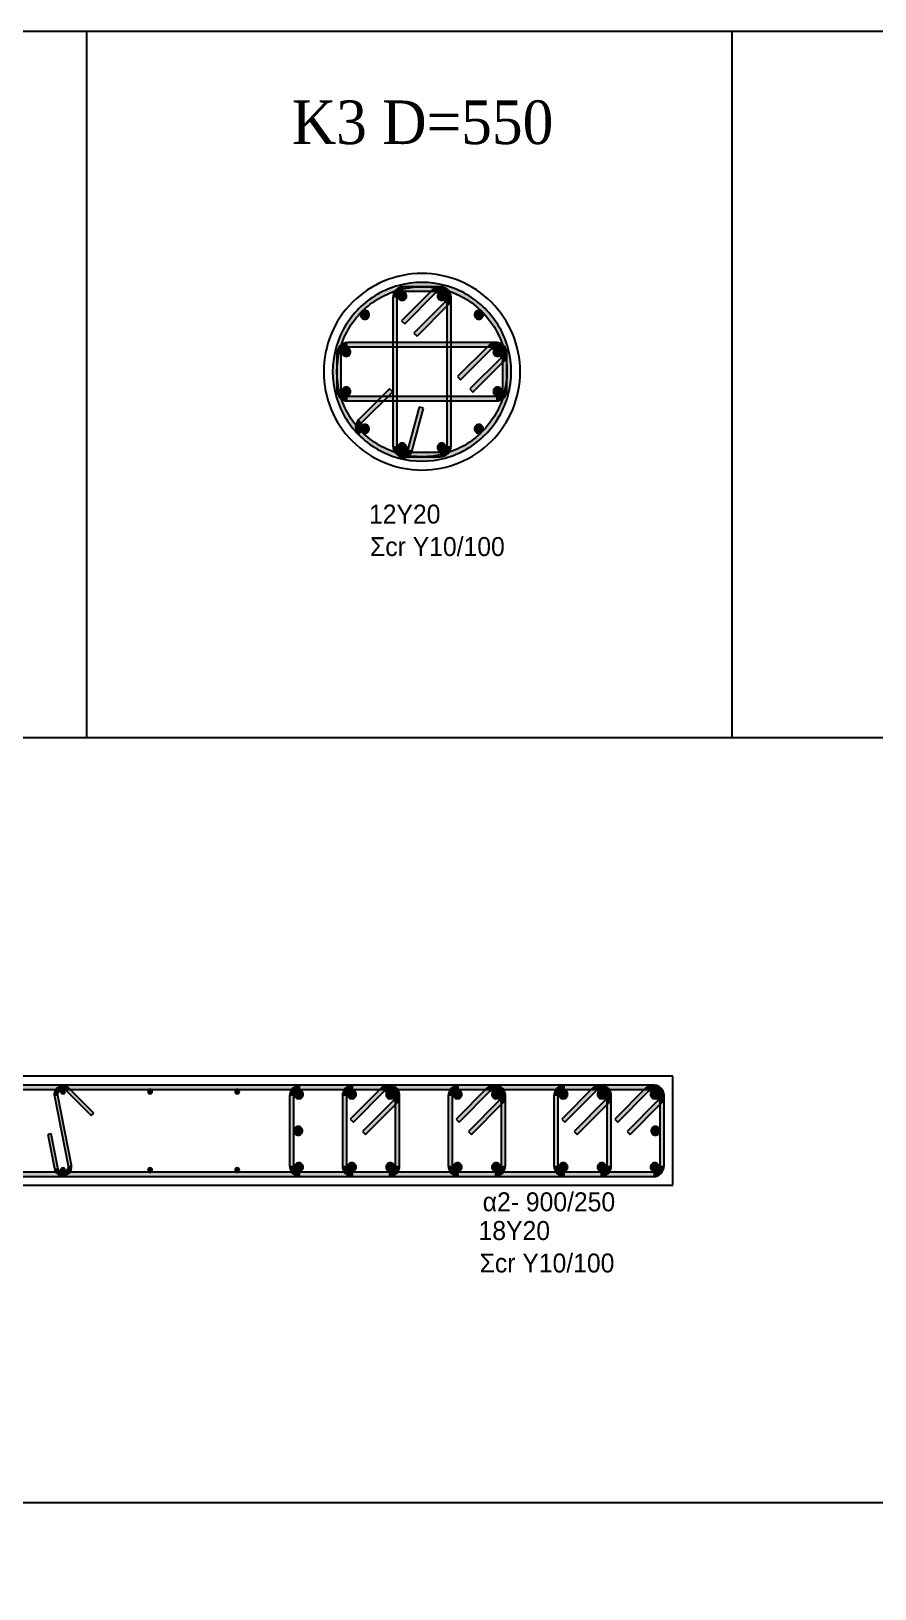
# Model space of a CAD drawing. Header units: millimetres. Extents: x -2171 to 1563, y -1758 to -1505.
# Drawn here: x -343.25 to -333.57, y -1608.12 to -1590.25 of the extents above; entities that cross this region are included whole.
import ezdxf

# ---------------------------------------------------------------- set-up
doc = ezdxf.new("R2010")
doc.units = ezdxf.units.MM
for name, color, linetype in [('-S_TEXT', 3, 'Continuous'), ('Col_Det', 7, 'Continuous'), ('Col_Det_4', 7, 'Continuous'), ('Col_Det_Fill', 7, 'Continuous'), ('Geo_Col_Pro_1', 7, 'Continuous')]:
    doc.layers.add(name, color=color, linetype=linetype)
doc.styles.add('S1Arl22_b_934_161', font='arial.ttf', dxfattribs={"width": 0.933629, "height": 0.002175})
doc.styles.add('S1TmsNwRmn22_b_934_161', font='times.ttf', dxfattribs={"width": 0.933629, "height": 0.002175})

msp = doc.modelspace()

# ---------------------------------------------------------------- hatches: boundary and pattern name
at = {"layer": 'Col_Det_Fill'}
for color, points in [(252, [(-339.0172, -1593.2154), (-339.0302, -1593.1671, 0.1316525), (-339.4897, -1593.4324), (-339.4543, -1593.4678, -0.1316525)]), (252, [(-338.5125, -1593.2154), (-338.4996, -1593.1671, 0.1316525), (-339.0302, -1593.1671), (-339.0172, -1593.2154, -0.1316525)]), (252, [(-338.0755, -1593.4678), (-338.0401, -1593.4324, 0.1316525), (-338.4996, -1593.1671), (-338.5125, -1593.2154, -0.1316525)]), (252, [(-338.9741, -1593.2312), (-338.9741, -1593.1812, 0.4142136), (-339.0991, -1593.3062), (-339.0491, -1593.3062, -0.4142136)]), (252, [(-339.0491, -1593.3062), (-339.0991, -1593.3062), (-339.0991, -1595.0082), (-339.0491, -1595.0082)]), (56, [(-338.9418, -1593.2885, 0.4142136), (-338.9918, -1593.2385, 0.4142136), (-339.0418, -1593.2885, 0.4142136), (-338.9918, -1593.3385, 0.4142136)]), (252, [(-338.6087, -1593.2532), (-338.644, -1593.2178), (-338.9976, -1593.5714), (-338.9622, -1593.6067)]), (252, [(-338.5557, -1593.2312), (-338.5557, -1593.1812), (-338.9741, -1593.1812), (-338.9741, -1593.2312)]), (252, [(-338.4807, -1593.3062), (-338.4307, -1593.3062, 0.6681786), (-338.644, -1593.2178), (-338.6087, -1593.2532, -0.6681786)]), (56, [(-338.488, -1593.2885, 0.4142136), (-338.538, -1593.2385, 0.4142136), (-338.588, -1593.2885, 0.4142136), (-338.538, -1593.3385, 0.4142136)]), (252, [(-338.5026, -1593.3592), (-338.4673, -1593.3946, 0.6681786), (-338.5557, -1593.1812), (-338.5557, -1593.2312, -0.6681786)]), (252, [(-338.4807, -1595.0082), (-338.4307, -1595.0082), (-338.4307, -1593.3062), (-338.4807, -1593.3062)]), (252, [(-339.4543, -1593.4678), (-339.4897, -1593.4324, 0.1316525), (-339.755, -1593.8919), (-339.7067, -1593.9048, -0.1316525)]), (12, [(-339.369, -1593.5031, 0.4142136), (-339.419, -1593.4531, 0.4142136), (-339.469, -1593.5031, 0.4142136), (-339.419, -1593.5531, 0.4142136)]), (252, [(-338.8562, -1593.7128), (-338.8208, -1593.7481), (-338.4673, -1593.3946), (-338.5026, -1593.3592)]), (12, [(-338.0608, -1593.5031, 0.4142136), (-338.1108, -1593.4531, 0.4142136), (-338.1608, -1593.5031, 0.4142136), (-338.1108, -1593.5531, 0.4142136)]), (252, [(-337.8231, -1593.9048), (-337.7748, -1593.8919, 0.1316525), (-338.0401, -1593.4324), (-338.0755, -1593.4678, -0.1316525)]), (252, [(-339.6159, -1593.873), (-339.6159, -1593.823, 0.4142136), (-339.7409, -1593.948), (-339.6909, -1593.948, -0.4142136)]), (56, [(-339.5835, -1593.9303, 0.4142136), (-339.6335, -1593.8803, 0.4142136), (-339.6835, -1593.9303, 0.4142136), (-339.6335, -1593.9803, 0.4142136)]), (252, [(-337.9139, -1593.873), (-337.9139, -1593.823), (-339.6159, -1593.823), (-339.6159, -1593.873)]), (252, [(-337.9669, -1593.8949), (-338.0023, -1593.8596), (-338.3558, -1594.2131), (-338.3205, -1594.2485)]), (252, [(-337.8389, -1593.948), (-337.7889, -1593.948, 0.6681786), (-338.0023, -1593.8596), (-337.9669, -1593.8949, -0.6681786)]), (56, [(-337.8462, -1593.9303, 0.4142136), (-337.8962, -1593.8803, 0.4142136), (-337.9462, -1593.9303, 0.4142136), (-337.8962, -1593.9803, 0.4142136)]), (252, [(-337.8609, -1594.001), (-337.8255, -1594.0363, 0.6681786), (-337.9139, -1593.823), (-337.9139, -1593.873, -0.6681786)]), (252, [(-339.7067, -1593.9048), (-339.755, -1593.8919, 0.1316525), (-339.755, -1594.4225), (-339.7067, -1594.4095, -0.1316525)]), (252, [(-339.6909, -1593.948), (-339.7409, -1593.948), (-339.7409, -1594.3664), (-339.6909, -1594.3664)]), (252, [(-338.2144, -1594.3545), (-338.1791, -1594.3899), (-337.8255, -1594.0363), (-337.8609, -1594.001)]), (252, [(-337.8389, -1594.3664), (-337.7889, -1594.3664), (-337.7889, -1593.948), (-337.8389, -1593.948)]), (252, [(-337.8231, -1594.4095), (-337.7748, -1594.4225, 0.1316525), (-337.7748, -1593.8919), (-337.8231, -1593.9048, -0.1316525)]), (252, [(-339.7067, -1594.4095), (-339.755, -1594.4225, 0.1316525), (-339.4897, -1594.882), (-339.4543, -1594.8466, -0.1316525)]), (252, [(-339.6909, -1594.3664), (-339.7409, -1594.3664, 0.4142136), (-339.6159, -1594.4914), (-339.6159, -1594.4414, -0.4142136)]), (56, [(-339.5835, -1594.3841, 0.4142136), (-339.6335, -1594.3341, 0.4142136), (-339.6835, -1594.3841, 0.4142136), (-339.6335, -1594.4341, 0.4142136)]), (252, [(-339.1008, -1594.387), (-339.1361, -1594.3516), (-339.4897, -1594.7052), (-339.4543, -1594.7406)]), (252, [(-338.0755, -1594.8466), (-338.0401, -1594.882, 0.1316525), (-337.7748, -1594.4225), (-337.8231, -1594.4095, -0.1316525)]), (56, [(-337.8462, -1594.3841, 0.4142136), (-337.8962, -1594.3341, 0.4142136), (-337.9462, -1594.3841, 0.4142136), (-337.8962, -1594.4341, 0.4142136)]), (252, [(-337.9139, -1594.4414), (-337.9139, -1594.4914, 0.4142136), (-337.7889, -1594.3664), (-337.8389, -1594.3664, -0.4142136)]), (252, [(-339.6159, -1594.4414), (-339.6159, -1594.4914), (-337.9139, -1594.4914), (-337.9139, -1594.4414)]), (252, [(-338.9254, -1595.0459), (-338.8771, -1595.0589), (-338.7477, -1594.5759), (-338.796, -1594.563)]), (252, [(-339.4543, -1594.7406), (-339.4897, -1594.7052, 0.4142136), (-339.4897, -1594.882), (-339.4543, -1594.8466, -0.4142136)]), (12, [(-339.369, -1594.8113, 0.4142136), (-339.419, -1594.7613, 0.4142136), (-339.469, -1594.8113, 0.4142136), (-339.419, -1594.8613, 0.4142136)]), (12, [(-338.0608, -1594.8113, 0.4142136), (-338.1108, -1594.7613, 0.4142136), (-338.1608, -1594.8113, 0.4142136), (-338.1108, -1594.8613, 0.4142136)]), (252, [(-339.4543, -1594.8466), (-339.4897, -1594.882, 0.1316525), (-339.0302, -1595.1473), (-339.0172, -1595.099, -0.1316525)]), (252, [(-339.4543, -1594.8466), (-339.4897, -1594.882, 0.1316525), (-339.0302, -1595.1473), (-339.0172, -1595.099, -0.1316525)]), (252, [(-338.5125, -1595.099), (-338.4996, -1595.1473, 0.1316525), (-338.0401, -1594.882), (-338.0755, -1594.8466, -0.1316525)]), (252, [(-339.0491, -1595.0082), (-339.0991, -1595.0082, 0.4142136), (-338.9741, -1595.1332), (-338.9741, -1595.0832, -0.4142136)]), (56, [(-338.9418, -1595.0259, 0.4142136), (-338.9918, -1594.9759, 0.4142136), (-339.0418, -1595.0259, 0.4142136), (-338.9918, -1595.0759, 0.4142136)]), (252, [(-339.0172, -1595.099), (-339.0302, -1595.1473, 0.4142136), (-338.8771, -1595.0589), (-338.9254, -1595.0459, -0.4142136)]), (252, [(-339.0172, -1595.099), (-339.0302, -1595.1473, 0.1316525), (-338.4996, -1595.1473), (-338.5125, -1595.099, -0.1316525)]), (252, [(-338.9741, -1595.0832), (-338.9741, -1595.1332), (-338.5557, -1595.1332), (-338.5557, -1595.0832)]), (56, [(-338.488, -1595.0259, 0.4142136), (-338.538, -1594.9759, 0.4142136), (-338.588, -1595.0259, 0.4142136), (-338.538, -1595.0759, 0.4142136)]), (252, [(-338.5557, -1595.0832), (-338.5557, -1595.1332, 0.4142136), (-338.4307, -1595.0082), (-338.4807, -1595.0082, -0.4142136)]), (252, [(-339.0834, -1602.3904), (-339.0834, -1602.3404), (-358.688, -1602.3404), (-358.688, -1602.3904)]), (252, [(-342.9837, -1602.4697), (-342.9444, -1602.462, -0.7407348), (-342.8431, -1602.408), (-342.8148, -1602.3797, 0.7407348)]), (133, [(-342.9105, -1602.4154, 0.4142136), (-342.8855, -1602.4404, 0.4142136), (-342.8605, -1602.4154, 0.4142136), (-342.8855, -1602.3904, 0.4142136)]), (252, [(-342.8148, -1602.3797), (-342.8431, -1602.408), (-342.5603, -1602.6908), (-342.532, -1602.6625)]), (133, [(-341.9105, -1602.4154, 0.4142136), (-341.8855, -1602.4404, 0.4142136), (-341.8605, -1602.4154, 0.4142136), (-341.8855, -1602.3904, 0.4142136)]), (133, [(-340.9105, -1602.4154, 0.4142136), (-340.8855, -1602.4404, 0.4142136), (-340.8605, -1602.4154, 0.4142136), (-340.8855, -1602.3904, 0.4142136)]), (252, [(-340.16, -1602.3904), (-340.16, -1602.3404, 0.4142136), (-340.285, -1602.4654), (-340.235, -1602.4654, -0.4142136)]), (12, [(-340.1276, -1602.4477, 0.4142136), (-340.1776, -1602.3977, 0.4142136), (-340.2276, -1602.4477, 0.4142136), (-340.1776, -1602.4977, 0.4142136)]), (252, [(-336.11, -1602.3904), (-336.11, -1602.3404), (-340.16, -1602.3404), (-340.16, -1602.3904)]), (252, [(-339.5528, -1602.3904), (-339.5528, -1602.3404, 0.4142136), (-339.6778, -1602.4654), (-339.6278, -1602.4654, -0.4142136)]), (56, [(-339.5205, -1602.4477, 0.4142136), (-339.5705, -1602.3977, 0.4142136), (-339.6205, -1602.4477, 0.4142136), (-339.5705, -1602.4977, 0.4142136)]), (252, [(-339.1987, -1602.4124), (-339.2341, -1602.377), (-339.5876, -1602.7306), (-339.5523, -1602.7659)]), (252, [(-339.1457, -1602.3904), (-339.1457, -1602.3404), (-339.5528, -1602.3404), (-339.5528, -1602.3904)]), (252, [(-339.0707, -1602.4654), (-339.0207, -1602.4654, 0.6681786), (-339.2341, -1602.377), (-339.1987, -1602.4124, -0.6681786)]), (56, [(-339.078, -1602.4477, 0.4142136), (-339.128, -1602.3977, 0.4142136), (-339.178, -1602.4477, 0.4142136), (-339.128, -1602.4977, 0.4142136)]), (252, [(-339.0926, -1602.5184), (-339.0573, -1602.5538, 0.6681786), (-339.1457, -1602.3404), (-339.1457, -1602.3904, -0.6681786)]), (252, [(-338.3385, -1602.3904), (-338.3385, -1602.3404, 0.4142136), (-338.4635, -1602.4654), (-338.4135, -1602.4654, -0.4142136)]), (56, [(-338.3062, -1602.4477, 0.4142136), (-338.3562, -1602.3977, 0.4142136), (-338.4062, -1602.4477, 0.4142136), (-338.3562, -1602.4977, 0.4142136)]), (252, [(-337.9844, -1602.4124), (-338.0198, -1602.377), (-338.3733, -1602.7306), (-338.338, -1602.7659)]), (252, [(-337.9314, -1602.3904), (-337.9314, -1602.3404), (-338.3385, -1602.3404), (-338.3385, -1602.3904)]), (252, [(-337.8564, -1602.4654), (-337.8064, -1602.4654, 0.6681786), (-338.0198, -1602.377), (-337.9844, -1602.4124, -0.6681786)]), (56, [(-337.8637, -1602.4477, 0.4142136), (-337.9137, -1602.3977, 0.4142136), (-337.9637, -1602.4477, 0.4142136), (-337.9137, -1602.4977, 0.4142136)]), (252, [(-337.8784, -1602.5184), (-337.843, -1602.5538, 0.6681786), (-337.9314, -1602.3404), (-337.9314, -1602.3904, -0.6681786)]), (252, [(-337.1243, -1602.3904), (-337.1243, -1602.3404, 0.4142136), (-337.2493, -1602.4654), (-337.1993, -1602.4654, -0.4142136)]), (56, [(-337.0919, -1602.4477, 0.4142136), (-337.1419, -1602.3977, 0.4142136), (-337.1919, -1602.4477, 0.4142136), (-337.1419, -1602.4977, 0.4142136)]), (252, [(-336.7701, -1602.4124), (-336.8055, -1602.377), (-337.1591, -1602.7306), (-337.1237, -1602.7659)]), (252, [(-336.7171, -1602.3904), (-336.7171, -1602.3404), (-337.1243, -1602.3404), (-337.1243, -1602.3904)]), (252, [(-336.6421, -1602.4654), (-336.5921, -1602.4654, 0.6681786), (-336.8055, -1602.377), (-336.7701, -1602.4124, -0.6681786)]), (56, [(-336.6494, -1602.4477, 0.4142136), (-336.6994, -1602.3977, 0.4142136), (-336.7494, -1602.4477, 0.4142136), (-336.6994, -1602.4977, 0.4142136)]), (252, [(-336.6641, -1602.5184), (-336.6287, -1602.5538, 0.6681786), (-336.7171, -1602.3404), (-336.7171, -1602.3904, -0.6681786)]), (252, [(-336.163, -1602.4124), (-336.1984, -1602.377), (-336.5519, -1602.7306), (-336.5166, -1602.7659)]), (252, [(-336.035, -1602.4654), (-335.985, -1602.4654, 0.6681786), (-336.1984, -1602.377), (-336.163, -1602.4124, -0.6681786)]), (12, [(-336.0423, -1602.4477, 0.4142136), (-336.0923, -1602.3977, 0.4142136), (-336.1423, -1602.4477, 0.4142136), (-336.0923, -1602.4977, 0.4142136)]), (252, [(-336.0569, -1602.5184), (-336.0216, -1602.5538, 0.6681786), (-336.11, -1602.3404), (-336.11, -1602.3904, -0.6681786)]), (252, [(-342.8267, -1603.2688), (-342.7874, -1603.2611), (-342.9444, -1602.462), (-342.9837, -1602.4697)]), (252, [(-340.235, -1602.4654), (-340.285, -1602.4654), (-340.285, -1603.2654), (-340.235, -1603.2654)]), (252, [(-339.6278, -1602.4654), (-339.6778, -1602.4654), (-339.6778, -1603.2654), (-339.6278, -1603.2654)]), (252, [(-339.4462, -1602.872), (-339.4108, -1602.9073), (-339.0573, -1602.5538), (-339.0926, -1602.5184)]), (252, [(-339.0707, -1603.2654), (-339.0207, -1603.2654), (-339.0207, -1602.4654), (-339.0707, -1602.4654)]), (252, [(-338.4135, -1602.4654), (-338.4635, -1602.4654), (-338.4635, -1603.2654), (-338.4135, -1603.2654)]), (252, [(-338.2319, -1602.872), (-338.1966, -1602.9073), (-337.843, -1602.5538), (-337.8784, -1602.5184)]), (252, [(-337.8564, -1603.2654), (-337.8064, -1603.2654), (-337.8064, -1602.4654), (-337.8564, -1602.4654)]), (252, [(-337.1993, -1602.4654), (-337.2493, -1602.4654), (-337.2493, -1603.2654), (-337.1993, -1603.2654)]), (252, [(-337.0176, -1602.872), (-336.9823, -1602.9073), (-336.6287, -1602.5538), (-336.6641, -1602.5184)]), (252, [(-336.6421, -1603.2654), (-336.5921, -1603.2654), (-336.5921, -1602.4654), (-336.6421, -1602.4654)]), (252, [(-336.4105, -1602.872), (-336.3751, -1602.9073), (-336.0216, -1602.5538), (-336.0569, -1602.5184)]), (252, [(-336.035, -1603.2654), (-335.985, -1603.2654), (-335.985, -1602.4654), (-336.035, -1602.4654)]), (133, [(-340.135, -1602.8654, 0.4142136), (-340.185, -1602.8154, 0.4142136), (-340.235, -1602.8654, 0.4142136), (-340.185, -1602.9154, 0.4142136)]), (133, [(-336.035, -1602.8654, 0.4142136), (-336.085, -1602.8154, 0.4142136), (-336.135, -1602.8654, 0.4142136), (-336.085, -1602.9154, 0.4142136)]), (252, [(-343.0215, -1602.8995), (-343.0608, -1602.9072), (-342.9837, -1603.2997), (-342.9444, -1603.292)]), (252, [(-358.688, -1603.3404), (-358.688, -1603.3904), (-339.0834, -1603.3904), (-339.0834, -1603.3404)]), (252, [(-342.9444, -1603.292), (-342.9837, -1603.2997, 1), (-342.7874, -1603.2611), (-342.8267, -1603.2688, -1)]), (133, [(-342.9105, -1603.3154, 0.4142136), (-342.8855, -1603.3404, 0.4142136), (-342.8605, -1603.3154, 0.4142136), (-342.8855, -1603.2904, 0.4142136)]), (133, [(-341.9105, -1603.3154, 0.4142136), (-341.8855, -1603.3404, 0.4142136), (-341.8605, -1603.3154, 0.4142136), (-341.8855, -1603.2904, 0.4142136)]), (133, [(-340.9105, -1603.3154, 0.4142136), (-340.8855, -1603.3404, 0.4142136), (-340.8605, -1603.3154, 0.4142136), (-340.8855, -1603.2904, 0.4142136)]), (252, [(-340.235, -1603.2654), (-340.285, -1603.2654, 0.4142136), (-340.16, -1603.3904), (-340.16, -1603.3404, -0.4142136)]), (12, [(-340.1276, -1603.2831, 0.4142136), (-340.1776, -1603.2331, 0.4142136), (-340.2276, -1603.2831, 0.4142136), (-340.1776, -1603.3331, 0.4142136)]), (252, [(-340.16, -1603.3404), (-340.16, -1603.3904), (-336.11, -1603.3904), (-336.11, -1603.3404)]), (252, [(-339.6278, -1603.2654), (-339.6778, -1603.2654, 0.4142136), (-339.5528, -1603.3904), (-339.5528, -1603.3404, -0.4142136)]), (56, [(-339.5205, -1603.2831, 0.4142136), (-339.5705, -1603.2331, 0.4142136), (-339.6205, -1603.2831, 0.4142136), (-339.5705, -1603.3331, 0.4142136)]), (252, [(-339.5528, -1603.3404), (-339.5528, -1603.3904), (-339.1457, -1603.3904), (-339.1457, -1603.3404)]), (56, [(-339.078, -1603.2831, 0.4142136), (-339.128, -1603.2331, 0.4142136), (-339.178, -1603.2831, 0.4142136), (-339.128, -1603.3331, 0.4142136)]), (252, [(-339.1457, -1603.3404), (-339.1457, -1603.3904, 0.4142136), (-339.0207, -1603.2654), (-339.0707, -1603.2654, -0.4142136)]), (252, [(-338.4135, -1603.2654), (-338.4635, -1603.2654, 0.4142136), (-338.3385, -1603.3904), (-338.3385, -1603.3404, -0.4142136)]), (56, [(-338.3062, -1603.2831, 0.4142136), (-338.3562, -1603.2331, 0.4142136), (-338.4062, -1603.2831, 0.4142136), (-338.3562, -1603.3331, 0.4142136)]), (252, [(-338.3385, -1603.3404), (-338.3385, -1603.3904), (-337.9314, -1603.3904), (-337.9314, -1603.3404)]), (56, [(-337.8637, -1603.2831, 0.4142136), (-337.9137, -1603.2331, 0.4142136), (-337.9637, -1603.2831, 0.4142136), (-337.9137, -1603.3331, 0.4142136)]), (252, [(-337.9314, -1603.3404), (-337.9314, -1603.3904, 0.4142136), (-337.8064, -1603.2654), (-337.8564, -1603.2654, -0.4142136)]), (252, [(-337.1993, -1603.2654), (-337.2493, -1603.2654, 0.4142136), (-337.1243, -1603.3904), (-337.1243, -1603.3404, -0.4142136)]), (56, [(-337.0919, -1603.2831, 0.4142136), (-337.1419, -1603.2331, 0.4142136), (-337.1919, -1603.2831, 0.4142136), (-337.1419, -1603.3331, 0.4142136)]), (252, [(-337.1243, -1603.3404), (-337.1243, -1603.3904), (-336.7171, -1603.3904), (-336.7171, -1603.3404)]), (56, [(-336.6494, -1603.2831, 0.4142136), (-336.6994, -1603.2331, 0.4142136), (-336.7494, -1603.2831, 0.4142136), (-336.6994, -1603.3331, 0.4142136)]), (252, [(-336.7171, -1603.3404), (-336.7171, -1603.3904, 0.4142136), (-336.5921, -1603.2654), (-336.6421, -1603.2654, -0.4142136)]), (12, [(-336.0423, -1603.2831, 0.4142136), (-336.0923, -1603.2331, 0.4142136), (-336.1423, -1603.2831, 0.4142136), (-336.0923, -1603.3331, 0.4142136)]), (252, [(-336.11, -1603.3404), (-336.11, -1603.3904, 0.4142136), (-335.985, -1603.2654), (-336.035, -1603.2654, -0.4142136)])]:
    msp.add_hatch(color=color, dxfattribs=at).paths.add_polyline_path(points)

# ---------------------------------------------------------------- linework, layer by layer
at = {"layer": '-S_TEXT', "ltscale": 5}
msp.add_lwpolyline([(-363.7475, -1590.2497), (-305.6, -1590.2497), (-305.6, -1630.2944), (-363.7475, -1630.2944)], close=True, dxfattribs=at)
at = {"layer": 'Col_Det', "color": 7}
for points in [[(-338.7649, -1593.0297, 0.4142136), (-339.8924, -1594.1572, 0.4142136)], [(-339.0302, -1593.1671, 0.1316525), (-339.4897, -1593.4324)], [(-338.4996, -1593.1671, 0.1316525), (-339.0302, -1593.1671)], [(-337.6374, -1594.1572, 0.4142136), (-338.7649, -1593.0297, 0.4142136)], [(-338.0401, -1593.4324, 0.1316525), (-338.4996, -1593.1671)], [(-339.4543, -1593.4678, -0.1316525), (-339.0172, -1593.2154, -0.1316525)], [(-338.9741, -1593.1812, 0.4142136), (-339.0991, -1593.3062)], [(-339.0491, -1593.3062, -0.4142136), (-338.9741, -1593.2312, -0.4142136)], [(-338.9918, -1593.2385, 0.4142136), (-339.0418, -1593.2885, 0.4142136)], [(-339.0418, -1593.2885, 0.4142136), (-338.9918, -1593.3385, 0.4142136)], [(-339.0172, -1593.2154, -0.1316525), (-338.5125, -1593.2154, -0.1316525)], [(-338.9418, -1593.2885, 0.4142136), (-338.9918, -1593.2385, 0.4142136)], [(-338.9918, -1593.3385, 0.4142136), (-338.9418, -1593.2885, 0.4142136)], [(-338.4307, -1593.3062, 0.6681786), (-338.644, -1593.2178)], [(-338.6087, -1593.2532, -0.6681786), (-338.4807, -1593.3062, -0.6681786)], [(-338.538, -1593.2385, 0.4142136), (-338.588, -1593.2885, 0.4142136)], [(-338.588, -1593.2885, 0.4142136), (-338.538, -1593.3385, 0.4142136)], [(-338.4673, -1593.3946, 0.6681786), (-338.5557, -1593.1812)], [(-338.5557, -1593.2312, -0.6681786), (-338.5026, -1593.3592, -0.6681786)], [(-338.488, -1593.2885, 0.4142136), (-338.538, -1593.2385, 0.4142136)], [(-338.538, -1593.3385, 0.4142136), (-338.488, -1593.2885, 0.4142136)], [(-338.5125, -1593.2154, -0.1316525), (-338.0755, -1593.4678, -0.1316525)], [(-339.4897, -1593.4324, 0.1316525), (-339.755, -1593.8919)], [(-339.7067, -1593.9048, -0.1316525), (-339.4543, -1593.4678, -0.1316525)], [(-339.419, -1593.4531, 0.4142136), (-339.469, -1593.5031, 0.4142136)], [(-339.469, -1593.5031, 0.4142136), (-339.419, -1593.5531, 0.4142136)], [(-339.369, -1593.5031, 0.4142136), (-339.419, -1593.4531, 0.4142136)], [(-339.419, -1593.5531, 0.4142136), (-339.369, -1593.5031, 0.4142136)], [(-338.1108, -1593.4531, 0.4142136), (-338.1608, -1593.5031, 0.4142136)], [(-338.1608, -1593.5031, 0.4142136), (-338.1108, -1593.5531, 0.4142136)], [(-338.0608, -1593.5031, 0.4142136), (-338.1108, -1593.4531, 0.4142136)], [(-338.1108, -1593.5531, 0.4142136), (-338.0608, -1593.5031, 0.4142136)], [(-338.0755, -1593.4678, -0.1316525), (-337.8231, -1593.9048, -0.1316525)], [(-337.7748, -1593.8919, 0.1316525), (-338.0401, -1593.4324)], [(-339.6159, -1593.823, 0.4142136), (-339.7409, -1593.948)], [(-339.6909, -1593.948, -0.4142136), (-339.6159, -1593.873, -0.4142136)], [(-339.6335, -1593.8803, 0.4142136), (-339.6835, -1593.9303, 0.4142136)], [(-339.5835, -1593.9303, 0.4142136), (-339.6335, -1593.8803, 0.4142136)], [(-337.7889, -1593.948, 0.6681786), (-338.0023, -1593.8596)], [(-337.9669, -1593.8949, -0.6681786), (-337.8389, -1593.948, -0.6681786)], [(-337.8962, -1593.8803, 0.4142136), (-337.9462, -1593.9303, 0.4142136)], [(-337.8255, -1594.0363, 0.6681786), (-337.9139, -1593.823)], [(-337.9139, -1593.873, -0.6681786), (-337.8609, -1594.001, -0.6681786)], [(-337.8462, -1593.9303, 0.4142136), (-337.8962, -1593.8803, 0.4142136)], [(-339.755, -1593.8919, 0.1316525), (-339.755, -1594.4225)], [(-339.7067, -1594.4095, -0.1316525), (-339.7067, -1593.9048, -0.1316525)], [(-339.6835, -1593.9303, 0.4142136), (-339.6335, -1593.9803, 0.4142136)], [(-339.6335, -1593.9803, 0.4142136), (-339.5835, -1593.9303, 0.4142136)], [(-337.9462, -1593.9303, 0.4142136), (-337.8962, -1593.9803, 0.4142136)], [(-337.8962, -1593.9803, 0.4142136), (-337.8462, -1593.9303, 0.4142136)], [(-337.8231, -1593.9048, -0.1316525), (-337.8231, -1594.4095, -0.1316525)], [(-337.7748, -1594.4225, 0.1316525), (-337.7748, -1593.8919)], [(-339.8924, -1594.1572, 0.4142136), (-338.7649, -1595.2847, 0.4142136)], [(-338.7649, -1595.2847, 0.4142136), (-337.6374, -1594.1572, 0.4142136)], [(-339.7409, -1594.3664, 0.4142136), (-339.6159, -1594.4914)], [(-339.4543, -1594.8466, -0.1316525), (-339.7067, -1594.4095, -0.1316525)], [(-339.6159, -1594.4414, -0.4142136), (-339.6909, -1594.3664, -0.4142136)], [(-339.6335, -1594.3341, 0.4142136), (-339.6835, -1594.3841, 0.4142136)], [(-339.6835, -1594.3841, 0.4142136), (-339.6335, -1594.4341, 0.4142136)], [(-339.5835, -1594.3841, 0.4142136), (-339.6335, -1594.3341, 0.4142136)], [(-339.6335, -1594.4341, 0.4142136), (-339.5835, -1594.3841, 0.4142136)], [(-337.8231, -1594.4095, -0.1316525), (-338.0755, -1594.8466, -0.1316525)], [(-337.8962, -1594.3341, 0.4142136), (-337.9462, -1594.3841, 0.4142136)], [(-337.9462, -1594.3841, 0.4142136), (-337.8962, -1594.4341, 0.4142136)], [(-337.9139, -1594.4914, 0.4142136), (-337.7889, -1594.3664)], [(-337.8389, -1594.3664, -0.4142136), (-337.9139, -1594.4414, -0.4142136)], [(-337.8462, -1594.3841, 0.4142136), (-337.8962, -1594.3341, 0.4142136)], [(-337.8962, -1594.4341, 0.4142136), (-337.8462, -1594.3841, 0.4142136)], [(-339.755, -1594.4225, 0.1316525), (-339.4897, -1594.882)], [(-338.0401, -1594.882, 0.1316525), (-337.7748, -1594.4225)], [(-339.4897, -1594.7052, 0.4142136), (-339.4897, -1594.882)], [(-339.4543, -1594.8466, -0.4142136), (-339.4543, -1594.7406, -0.4142136)], [(-339.419, -1594.7613, 0.4142136), (-339.469, -1594.8113, 0.4142136)], [(-339.369, -1594.8113, 0.4142136), (-339.419, -1594.7613, 0.4142136)], [(-338.1108, -1594.7613, 0.4142136), (-338.1608, -1594.8113, 0.4142136)], [(-338.0608, -1594.8113, 0.4142136), (-338.1108, -1594.7613, 0.4142136)], [(-339.4897, -1594.882, 0.1316525), (-339.0302, -1595.1473)], [(-339.4897, -1594.882, 0.1316525), (-339.0302, -1595.1473)], [(-339.469, -1594.8113, 0.4142136), (-339.419, -1594.8613, 0.4142136)], [(-339.0172, -1595.099, -0.1316525), (-339.4543, -1594.8466, -0.1316525)], [(-339.0172, -1595.099, -0.1316525), (-339.4543, -1594.8466, -0.1316525)], [(-339.419, -1594.8613, 0.4142136), (-339.369, -1594.8113, 0.4142136)], [(-338.0755, -1594.8466, -0.1316525), (-338.5125, -1595.099, -0.1316525)], [(-338.4996, -1595.1473, 0.1316525), (-338.0401, -1594.882)], [(-338.1608, -1594.8113, 0.4142136), (-338.1108, -1594.8613, 0.4142136)], [(-338.1108, -1594.8613, 0.4142136), (-338.0608, -1594.8113, 0.4142136)], [(-339.0991, -1595.0082, 0.4142136), (-338.9741, -1595.1332)], [(-338.9741, -1595.0832, -0.4142136), (-339.0491, -1595.0082, -0.4142136)], [(-338.9918, -1594.9759, 0.4142136), (-339.0418, -1595.0259, 0.4142136)], [(-339.0418, -1595.0259, 0.4142136), (-338.9918, -1595.0759, 0.4142136)], [(-339.0302, -1595.1473, 0.4142136), (-338.8771, -1595.0589)], [(-338.9254, -1595.0459, -0.4142136), (-339.0172, -1595.099, -0.4142136)], [(-338.5125, -1595.099, -0.1316525), (-339.0172, -1595.099, -0.1316525)], [(-338.9418, -1595.0259, 0.4142136), (-338.9918, -1594.9759, 0.4142136)], [(-338.9918, -1595.0759, 0.4142136), (-338.9418, -1595.0259, 0.4142136)], [(-338.538, -1594.9759, 0.4142136), (-338.588, -1595.0259, 0.4142136)], [(-338.588, -1595.0259, 0.4142136), (-338.538, -1595.0759, 0.4142136)], [(-338.5557, -1595.1332, 0.4142136), (-338.4307, -1595.0082)], [(-338.4807, -1595.0082, -0.4142136), (-338.5557, -1595.0832, -0.4142136)], [(-338.488, -1595.0259, 0.4142136), (-338.538, -1594.9759, 0.4142136)], [(-338.538, -1595.0759, 0.4142136), (-338.488, -1595.0259, 0.4142136)], [(-339.0302, -1595.1473, 0.1316525), (-338.4996, -1595.1473)]]:
    msp.add_lwpolyline(points, format="xyb", dxfattribs=at)
for points in [[(-339.0991, -1593.3062), (-339.0991, -1595.0082)], [(-339.0491, -1595.0082), (-339.0491, -1593.3062)], [(-338.644, -1593.2178), (-338.9976, -1593.5714)], [(-338.5557, -1593.1812), (-338.9741, -1593.1812)], [(-338.9741, -1593.2312), (-338.5557, -1593.2312)], [(-338.9622, -1593.6067), (-338.6087, -1593.2532)], [(-338.4807, -1593.3062), (-338.4807, -1595.0082)], [(-338.4307, -1595.0082), (-338.4307, -1593.3062)], [(-338.5026, -1593.3592), (-338.8562, -1593.7128)], [(-338.8208, -1593.7481), (-338.4673, -1593.3946)], [(-338.9976, -1593.5714), (-338.9622, -1593.6067)], [(-337.9139, -1593.823), (-339.6159, -1593.823)], [(-339.6159, -1593.873), (-337.9139, -1593.873)], [(-338.8562, -1593.7128), (-338.8208, -1593.7481)], [(-338.0023, -1593.8596), (-338.3558, -1594.2131)], [(-339.7409, -1593.948), (-339.7409, -1594.3664)], [(-339.6909, -1594.3664), (-339.6909, -1593.948)], [(-338.3205, -1594.2485), (-337.9669, -1593.8949)], [(-337.8609, -1594.001), (-338.2144, -1594.3545)], [(-338.1791, -1594.3899), (-337.8255, -1594.0363)], [(-337.8389, -1593.948), (-337.8389, -1594.3664)], [(-337.7889, -1594.3664), (-337.7889, -1593.948)], [(-338.3558, -1594.2131), (-338.3205, -1594.2485)], [(-339.1361, -1594.3516), (-339.4897, -1594.7052)], [(-339.4543, -1594.7406), (-339.1008, -1594.387)], [(-339.1008, -1594.387), (-339.1361, -1594.3516)], [(-338.2144, -1594.3545), (-338.1791, -1594.3899)], [(-337.9139, -1594.4414), (-339.6159, -1594.4414)], [(-339.6159, -1594.4914), (-337.9139, -1594.4914)], [(-338.796, -1594.563), (-338.9254, -1595.0459)], [(-338.8771, -1595.0589), (-338.7477, -1594.5759)], [(-338.7477, -1594.5759), (-338.796, -1594.563)], [(-338.5557, -1595.0832), (-338.9741, -1595.0832)], [(-338.9741, -1595.1332), (-338.5557, -1595.1332)]]:
    msp.add_lwpolyline(points, dxfattribs=at)
at = {"layer": 'Col_Det', "color": 7, "elevation": -49.25}
for points in [[(-335.885, -1602.2404), (-361.8865, -1602.2404)], [(-335.885, -1603.4904), (-335.885, -1602.2404)], [(-339.0834, -1602.3404), (-358.688, -1602.3404)], [(-358.688, -1602.3904), (-339.0834, -1602.3904)], [(-342.8431, -1602.408), (-342.5603, -1602.6908)], [(-342.532, -1602.6625), (-342.8148, -1602.3797)], [(-336.11, -1602.3404), (-340.16, -1602.3404)], [(-340.16, -1602.3904), (-336.11, -1602.3904)], [(-339.2341, -1602.377), (-339.5876, -1602.7306)], [(-339.1457, -1602.3404), (-339.5528, -1602.3404)], [(-339.5528, -1602.3904), (-339.1457, -1602.3904)], [(-339.5523, -1602.7659), (-339.1987, -1602.4124)], [(-339.0834, -1602.3904), (-339.0834, -1602.3404)], [(-338.0198, -1602.377), (-338.3733, -1602.7306)], [(-337.9314, -1602.3404), (-338.3385, -1602.3404)], [(-338.3385, -1602.3904), (-337.9314, -1602.3904)], [(-338.338, -1602.7659), (-337.9844, -1602.4124)], [(-336.8055, -1602.377), (-337.1591, -1602.7306)], [(-336.7171, -1602.3404), (-337.1243, -1602.3404)], [(-337.1243, -1602.3904), (-336.7171, -1602.3904)], [(-337.1237, -1602.7659), (-336.7701, -1602.4124)], [(-336.1984, -1602.377), (-336.5519, -1602.7306)], [(-336.5166, -1602.7659), (-336.163, -1602.4124)], [(-342.9837, -1602.4697), (-342.8267, -1603.2688)], [(-342.7874, -1603.2611), (-342.9444, -1602.462)], [(-340.285, -1602.4654), (-340.285, -1603.2654)], [(-340.235, -1603.2654), (-340.235, -1602.4654)], [(-339.6778, -1602.4654), (-339.6778, -1603.2654)], [(-339.6278, -1603.2654), (-339.6278, -1602.4654)], [(-339.0926, -1602.5184), (-339.4462, -1602.872)], [(-339.4108, -1602.9073), (-339.0573, -1602.5538)], [(-339.0707, -1602.4654), (-339.0707, -1603.2654)], [(-339.0207, -1603.2654), (-339.0207, -1602.4654)], [(-338.4635, -1602.4654), (-338.4635, -1603.2654)], [(-338.4135, -1603.2654), (-338.4135, -1602.4654)], [(-337.8784, -1602.5184), (-338.2319, -1602.872)], [(-338.1966, -1602.9073), (-337.843, -1602.5538)], [(-337.8564, -1602.4654), (-337.8564, -1603.2654)], [(-337.8064, -1603.2654), (-337.8064, -1602.4654)], [(-337.2493, -1602.4654), (-337.2493, -1603.2654)], [(-337.1993, -1603.2654), (-337.1993, -1602.4654)], [(-336.6641, -1602.5184), (-337.0176, -1602.872)], [(-336.9823, -1602.9073), (-336.6287, -1602.5538)], [(-336.6421, -1602.4654), (-336.6421, -1603.2654)], [(-336.5921, -1603.2654), (-336.5921, -1602.4654)], [(-336.0569, -1602.5184), (-336.4105, -1602.872)], [(-336.3751, -1602.9073), (-336.0216, -1602.5538)], [(-336.035, -1602.4654), (-336.035, -1603.2654)], [(-335.985, -1603.2654), (-335.985, -1602.4654)], [(-342.5603, -1602.6908), (-342.532, -1602.6625)], [(-339.5876, -1602.7306), (-339.5523, -1602.7659)], [(-338.3733, -1602.7306), (-338.338, -1602.7659)], [(-337.1591, -1602.7306), (-337.1237, -1602.7659)], [(-336.5519, -1602.7306), (-336.5166, -1602.7659)], [(-343.0215, -1602.8995), (-343.0608, -1602.9072)], [(-343.0608, -1602.9072), (-342.9837, -1603.2997)], [(-342.9444, -1603.292), (-343.0215, -1602.8995)], [(-339.4462, -1602.872), (-339.4108, -1602.9073)], [(-338.2319, -1602.872), (-338.1966, -1602.9073)], [(-337.0176, -1602.872), (-336.9823, -1602.9073)], [(-336.4105, -1602.872), (-336.3751, -1602.9073)], [(-339.0834, -1603.3404), (-358.688, -1603.3404)], [(-336.11, -1603.3404), (-340.16, -1603.3404)], [(-339.1457, -1603.3404), (-339.5528, -1603.3404)], [(-339.0834, -1603.3904), (-339.0834, -1603.3404)], [(-337.9314, -1603.3404), (-338.3385, -1603.3404)], [(-336.7171, -1603.3404), (-337.1243, -1603.3404)], [(-361.8865, -1603.4904), (-335.885, -1603.4904)], [(-358.688, -1603.3904), (-339.0834, -1603.3904)], [(-340.16, -1603.3904), (-336.11, -1603.3904)], [(-339.5528, -1603.3904), (-339.1457, -1603.3904)], [(-338.3385, -1603.3904), (-337.9314, -1603.3904)], [(-337.1243, -1603.3904), (-336.7171, -1603.3904)]]:
    msp.add_lwpolyline(points, dxfattribs=at)
for points in [[(-342.8148, -1602.3797, 0.7407348), (-342.9837, -1602.4697, 0.7407348)], [(-342.9444, -1602.462, -0.7407348), (-342.8431, -1602.408)], [(-342.8855, -1602.3904, 0.4142136), (-342.9105, -1602.4154, 0.4142136)], [(-342.9105, -1602.4154, 0.4142136), (-342.8855, -1602.4404, 0.4142136)], [(-342.8605, -1602.4154, 0.4142136), (-342.8855, -1602.3904, 0.4142136)], [(-342.8855, -1602.4404, 0.4142136), (-342.8605, -1602.4154, 0.4142136)], [(-341.8855, -1602.3904, 0.4142136), (-341.9105, -1602.4154, 0.4142136)], [(-341.9105, -1602.4154, 0.4142136), (-341.8855, -1602.4404, 0.4142136)], [(-341.8605, -1602.4154, 0.4142136), (-341.8855, -1602.3904, 0.4142136)], [(-341.8855, -1602.4404, 0.4142136), (-341.8605, -1602.4154, 0.4142136)], [(-340.8855, -1602.3904, 0.4142136), (-340.9105, -1602.4154, 0.4142136)], [(-340.9105, -1602.4154, 0.4142136), (-340.8855, -1602.4404, 0.4142136)], [(-340.8605, -1602.4154, 0.4142136), (-340.8855, -1602.3904, 0.4142136)], [(-340.8855, -1602.4404, 0.4142136), (-340.8605, -1602.4154, 0.4142136)], [(-340.16, -1602.3404, 0.4142136), (-340.285, -1602.4654)], [(-340.235, -1602.4654, -0.4142136), (-340.16, -1602.3904, -0.4142136)], [(-340.1776, -1602.3977, 0.4142136), (-340.2276, -1602.4477, 0.4142136)], [(-340.2276, -1602.4477, 0.4142136), (-340.1776, -1602.4977, 0.4142136)], [(-340.1276, -1602.4477, 0.4142136), (-340.1776, -1602.3977, 0.4142136)], [(-340.1776, -1602.4977, 0.4142136), (-340.1276, -1602.4477, 0.4142136)], [(-339.5528, -1602.3404, 0.4142136), (-339.6778, -1602.4654)], [(-339.6278, -1602.4654, -0.4142136), (-339.5528, -1602.3904, -0.4142136)], [(-339.5705, -1602.3977, 0.4142136), (-339.6205, -1602.4477, 0.4142136)], [(-339.6205, -1602.4477, 0.4142136), (-339.5705, -1602.4977, 0.4142136)], [(-339.5205, -1602.4477, 0.4142136), (-339.5705, -1602.3977, 0.4142136)], [(-339.5705, -1602.4977, 0.4142136), (-339.5205, -1602.4477, 0.4142136)], [(-339.0207, -1602.4654, 0.6681786), (-339.2341, -1602.377)], [(-339.1987, -1602.4124, -0.6681786), (-339.0707, -1602.4654, -0.6681786)], [(-339.128, -1602.3977, 0.4142136), (-339.178, -1602.4477, 0.4142136)], [(-339.178, -1602.4477, 0.4142136), (-339.128, -1602.4977, 0.4142136)], [(-339.0573, -1602.5538, 0.6681786), (-339.1457, -1602.3404)], [(-339.1457, -1602.3904, -0.6681786), (-339.0926, -1602.5184, -0.6681786)], [(-339.078, -1602.4477, 0.4142136), (-339.128, -1602.3977, 0.4142136)], [(-339.128, -1602.4977, 0.4142136), (-339.078, -1602.4477, 0.4142136)], [(-338.3385, -1602.3404, 0.4142136), (-338.4635, -1602.4654)], [(-338.4135, -1602.4654, -0.4142136), (-338.3385, -1602.3904, -0.4142136)], [(-338.3562, -1602.3977, 0.4142136), (-338.4062, -1602.4477, 0.4142136)], [(-338.4062, -1602.4477, 0.4142136), (-338.3562, -1602.4977, 0.4142136)], [(-338.3062, -1602.4477, 0.4142136), (-338.3562, -1602.3977, 0.4142136)], [(-338.3562, -1602.4977, 0.4142136), (-338.3062, -1602.4477, 0.4142136)], [(-337.8064, -1602.4654, 0.6681786), (-338.0198, -1602.377)], [(-337.9844, -1602.4124, -0.6681786), (-337.8564, -1602.4654, -0.6681786)], [(-337.9137, -1602.3977, 0.4142136), (-337.9637, -1602.4477, 0.4142136)], [(-337.9637, -1602.4477, 0.4142136), (-337.9137, -1602.4977, 0.4142136)], [(-337.843, -1602.5538, 0.6681786), (-337.9314, -1602.3404)], [(-337.9314, -1602.3904, -0.6681786), (-337.8784, -1602.5184, -0.6681786)], [(-337.8637, -1602.4477, 0.4142136), (-337.9137, -1602.3977, 0.4142136)], [(-337.9137, -1602.4977, 0.4142136), (-337.8637, -1602.4477, 0.4142136)], [(-337.1243, -1602.3404, 0.4142136), (-337.2493, -1602.4654)], [(-337.1993, -1602.4654, -0.4142136), (-337.1243, -1602.3904, -0.4142136)], [(-337.1419, -1602.3977, 0.4142136), (-337.1919, -1602.4477, 0.4142136)], [(-337.1919, -1602.4477, 0.4142136), (-337.1419, -1602.4977, 0.4142136)], [(-337.0919, -1602.4477, 0.4142136), (-337.1419, -1602.3977, 0.4142136)], [(-337.1419, -1602.4977, 0.4142136), (-337.0919, -1602.4477, 0.4142136)], [(-336.5921, -1602.4654, 0.6681786), (-336.8055, -1602.377)], [(-336.7701, -1602.4124, -0.6681786), (-336.6421, -1602.4654, -0.6681786)], [(-336.6994, -1602.3977, 0.4142136), (-336.7494, -1602.4477, 0.4142136)], [(-336.7494, -1602.4477, 0.4142136), (-336.6994, -1602.4977, 0.4142136)], [(-336.6287, -1602.5538, 0.6681786), (-336.7171, -1602.3404)], [(-336.7171, -1602.3904, -0.6681786), (-336.6641, -1602.5184, -0.6681786)], [(-336.6494, -1602.4477, 0.4142136), (-336.6994, -1602.3977, 0.4142136)], [(-336.6994, -1602.4977, 0.4142136), (-336.6494, -1602.4477, 0.4142136)], [(-335.985, -1602.4654, 0.6681786), (-336.1984, -1602.377)], [(-336.163, -1602.4124, -0.6681786), (-336.035, -1602.4654, -0.6681786)], [(-336.0923, -1602.3977, 0.4142136), (-336.1423, -1602.4477, 0.4142136)], [(-336.1423, -1602.4477, 0.4142136), (-336.0923, -1602.4977, 0.4142136)], [(-336.0216, -1602.5538, 0.6681786), (-336.11, -1602.3404)], [(-336.11, -1602.3904, -0.6681786), (-336.0569, -1602.5184, -0.6681786)], [(-336.0423, -1602.4477, 0.4142136), (-336.0923, -1602.3977, 0.4142136)], [(-336.0923, -1602.4977, 0.4142136), (-336.0423, -1602.4477, 0.4142136)], [(-340.185, -1602.8154, 0.4142136), (-340.235, -1602.8654, 0.4142136)], [(-340.135, -1602.8654, 0.4142136), (-340.185, -1602.8154, 0.4142136)], [(-336.085, -1602.8154, 0.4142136), (-336.135, -1602.8654, 0.4142136)], [(-336.035, -1602.8654, 0.4142136), (-336.085, -1602.8154, 0.4142136)], [(-340.235, -1602.8654, 0.4142136), (-340.185, -1602.9154, 0.4142136)], [(-340.185, -1602.9154, 0.4142136), (-340.135, -1602.8654, 0.4142136)], [(-336.135, -1602.8654, 0.4142136), (-336.085, -1602.9154, 0.4142136)], [(-336.085, -1602.9154, 0.4142136), (-336.035, -1602.8654, 0.4142136)], [(-342.9837, -1603.2997, 1), (-342.7874, -1603.2611)], [(-342.8267, -1603.2688, -1), (-342.9444, -1603.292, -1)], [(-342.8855, -1603.2904, 0.4142136), (-342.9105, -1603.3154, 0.4142136)], [(-342.9105, -1603.3154, 0.4142136), (-342.8855, -1603.3404, 0.4142136)], [(-342.8605, -1603.3154, 0.4142136), (-342.8855, -1603.2904, 0.4142136)], [(-342.8855, -1603.3404, 0.4142136), (-342.8605, -1603.3154, 0.4142136)], [(-341.8855, -1603.2904, 0.4142136), (-341.9105, -1603.3154, 0.4142136)], [(-341.9105, -1603.3154, 0.4142136), (-341.8855, -1603.3404, 0.4142136)], [(-341.8605, -1603.3154, 0.4142136), (-341.8855, -1603.2904, 0.4142136)], [(-341.8855, -1603.3404, 0.4142136), (-341.8605, -1603.3154, 0.4142136)], [(-340.8855, -1603.2904, 0.4142136), (-340.9105, -1603.3154, 0.4142136)], [(-340.9105, -1603.3154, 0.4142136), (-340.8855, -1603.3404, 0.4142136)], [(-340.8605, -1603.3154, 0.4142136), (-340.8855, -1603.2904, 0.4142136)], [(-340.8855, -1603.3404, 0.4142136), (-340.8605, -1603.3154, 0.4142136)], [(-340.285, -1603.2654, 0.4142136), (-340.16, -1603.3904)], [(-340.16, -1603.3404, -0.4142136), (-340.235, -1603.2654, -0.4142136)], [(-340.1776, -1603.2331, 0.4142136), (-340.2276, -1603.2831, 0.4142136)], [(-340.2276, -1603.2831, 0.4142136), (-340.1776, -1603.3331, 0.4142136)], [(-340.1276, -1603.2831, 0.4142136), (-340.1776, -1603.2331, 0.4142136)], [(-340.1776, -1603.3331, 0.4142136), (-340.1276, -1603.2831, 0.4142136)], [(-339.6778, -1603.2654, 0.4142136), (-339.5528, -1603.3904)], [(-339.5528, -1603.3404, -0.4142136), (-339.6278, -1603.2654, -0.4142136)], [(-339.5705, -1603.2331, 0.4142136), (-339.6205, -1603.2831, 0.4142136)], [(-339.6205, -1603.2831, 0.4142136), (-339.5705, -1603.3331, 0.4142136)], [(-339.5205, -1603.2831, 0.4142136), (-339.5705, -1603.2331, 0.4142136)], [(-339.5705, -1603.3331, 0.4142136), (-339.5205, -1603.2831, 0.4142136)], [(-339.128, -1603.2331, 0.4142136), (-339.178, -1603.2831, 0.4142136)], [(-339.178, -1603.2831, 0.4142136), (-339.128, -1603.3331, 0.4142136)], [(-339.1457, -1603.3904, 0.4142136), (-339.0207, -1603.2654)], [(-339.0707, -1603.2654, -0.4142136), (-339.1457, -1603.3404, -0.4142136)], [(-339.078, -1603.2831, 0.4142136), (-339.128, -1603.2331, 0.4142136)], [(-339.128, -1603.3331, 0.4142136), (-339.078, -1603.2831, 0.4142136)], [(-338.4635, -1603.2654, 0.4142136), (-338.3385, -1603.3904)], [(-338.3385, -1603.3404, -0.4142136), (-338.4135, -1603.2654, -0.4142136)], [(-338.3562, -1603.2331, 0.4142136), (-338.4062, -1603.2831, 0.4142136)], [(-338.4062, -1603.2831, 0.4142136), (-338.3562, -1603.3331, 0.4142136)], [(-338.3062, -1603.2831, 0.4142136), (-338.3562, -1603.2331, 0.4142136)], [(-338.3562, -1603.3331, 0.4142136), (-338.3062, -1603.2831, 0.4142136)], [(-337.9137, -1603.2331, 0.4142136), (-337.9637, -1603.2831, 0.4142136)], [(-337.9637, -1603.2831, 0.4142136), (-337.9137, -1603.3331, 0.4142136)], [(-337.9314, -1603.3904, 0.4142136), (-337.8064, -1603.2654)], [(-337.8564, -1603.2654, -0.4142136), (-337.9314, -1603.3404, -0.4142136)], [(-337.8637, -1603.2831, 0.4142136), (-337.9137, -1603.2331, 0.4142136)], [(-337.9137, -1603.3331, 0.4142136), (-337.8637, -1603.2831, 0.4142136)], [(-337.2493, -1603.2654, 0.4142136), (-337.1243, -1603.3904)], [(-337.1243, -1603.3404, -0.4142136), (-337.1993, -1603.2654, -0.4142136)], [(-337.1419, -1603.2331, 0.4142136), (-337.1919, -1603.2831, 0.4142136)], [(-337.1919, -1603.2831, 0.4142136), (-337.1419, -1603.3331, 0.4142136)], [(-337.0919, -1603.2831, 0.4142136), (-337.1419, -1603.2331, 0.4142136)], [(-337.1419, -1603.3331, 0.4142136), (-337.0919, -1603.2831, 0.4142136)], [(-336.6994, -1603.2331, 0.4142136), (-336.7494, -1603.2831, 0.4142136)], [(-336.7494, -1603.2831, 0.4142136), (-336.6994, -1603.3331, 0.4142136)], [(-336.7171, -1603.3904, 0.4142136), (-336.5921, -1603.2654)], [(-336.6421, -1603.2654, -0.4142136), (-336.7171, -1603.3404, -0.4142136)], [(-336.6494, -1603.2831, 0.4142136), (-336.6994, -1603.2331, 0.4142136)], [(-336.6994, -1603.3331, 0.4142136), (-336.6494, -1603.2831, 0.4142136)], [(-336.0923, -1603.2331, 0.4142136), (-336.1423, -1603.2831, 0.4142136)], [(-336.1423, -1603.2831, 0.4142136), (-336.0923, -1603.3331, 0.4142136)], [(-336.11, -1603.3904, 0.4142136), (-335.985, -1603.2654)], [(-336.035, -1603.2654, -0.4142136), (-336.11, -1603.3404, -0.4142136)], [(-336.0423, -1603.2831, 0.4142136), (-336.0923, -1603.2331, 0.4142136)], [(-336.0923, -1603.3331, 0.4142136), (-336.0423, -1603.2831, 0.4142136)]]:
    msp.add_lwpolyline(points, format="xyb", dxfattribs=at)
at = {"layer": 'Geo_Col_Pro_1', "color": 4, "linetype": 'Continuous', "ltscale": 0.5}
for p, q in [((-342.616, -1590.2497), (-342.616, -1598.3514)), ((-335.2084, -1590.2497), (-335.2084, -1598.3514)), ((-363.7475, -1598.3514), (-305.6, -1598.3514)), ((-363.7475, -1607.1291), (-333.0483, -1607.1291))]:
    msp.add_line(p, q, dxfattribs=at)

# ---------------------------------------------------------------- texts
at = {"layer": 'Col_Det', "color": 7, "style": 'S1Arl22_b_934_161', "width": 0.933629}
for s, p in [('12Y20', (-339.3728, -1595.8989)), ('Σcr Y10/100', (-339.361, -1596.2714)), (' α2- 900/250', (-338.1459, -1603.789)), ('18Y20', (-338.1145, -1604.1185)), ('Σcr Y10/100', (-338.1026, -1604.491))]:
    msp.add_text(s, height=0.2175, dxfattribs=at).set_placement(p)
at = {"layer": 'Col_Det_4', "color": 1, "style": 'S1TmsNwRmn22_b_934_161', "width": 0.933629}
msp.add_text('K3 D=550 ', height=0.5, dxfattribs=at).set_placement((-340.2587, -1591.545))

doc.saveas('drawing.dxf')
